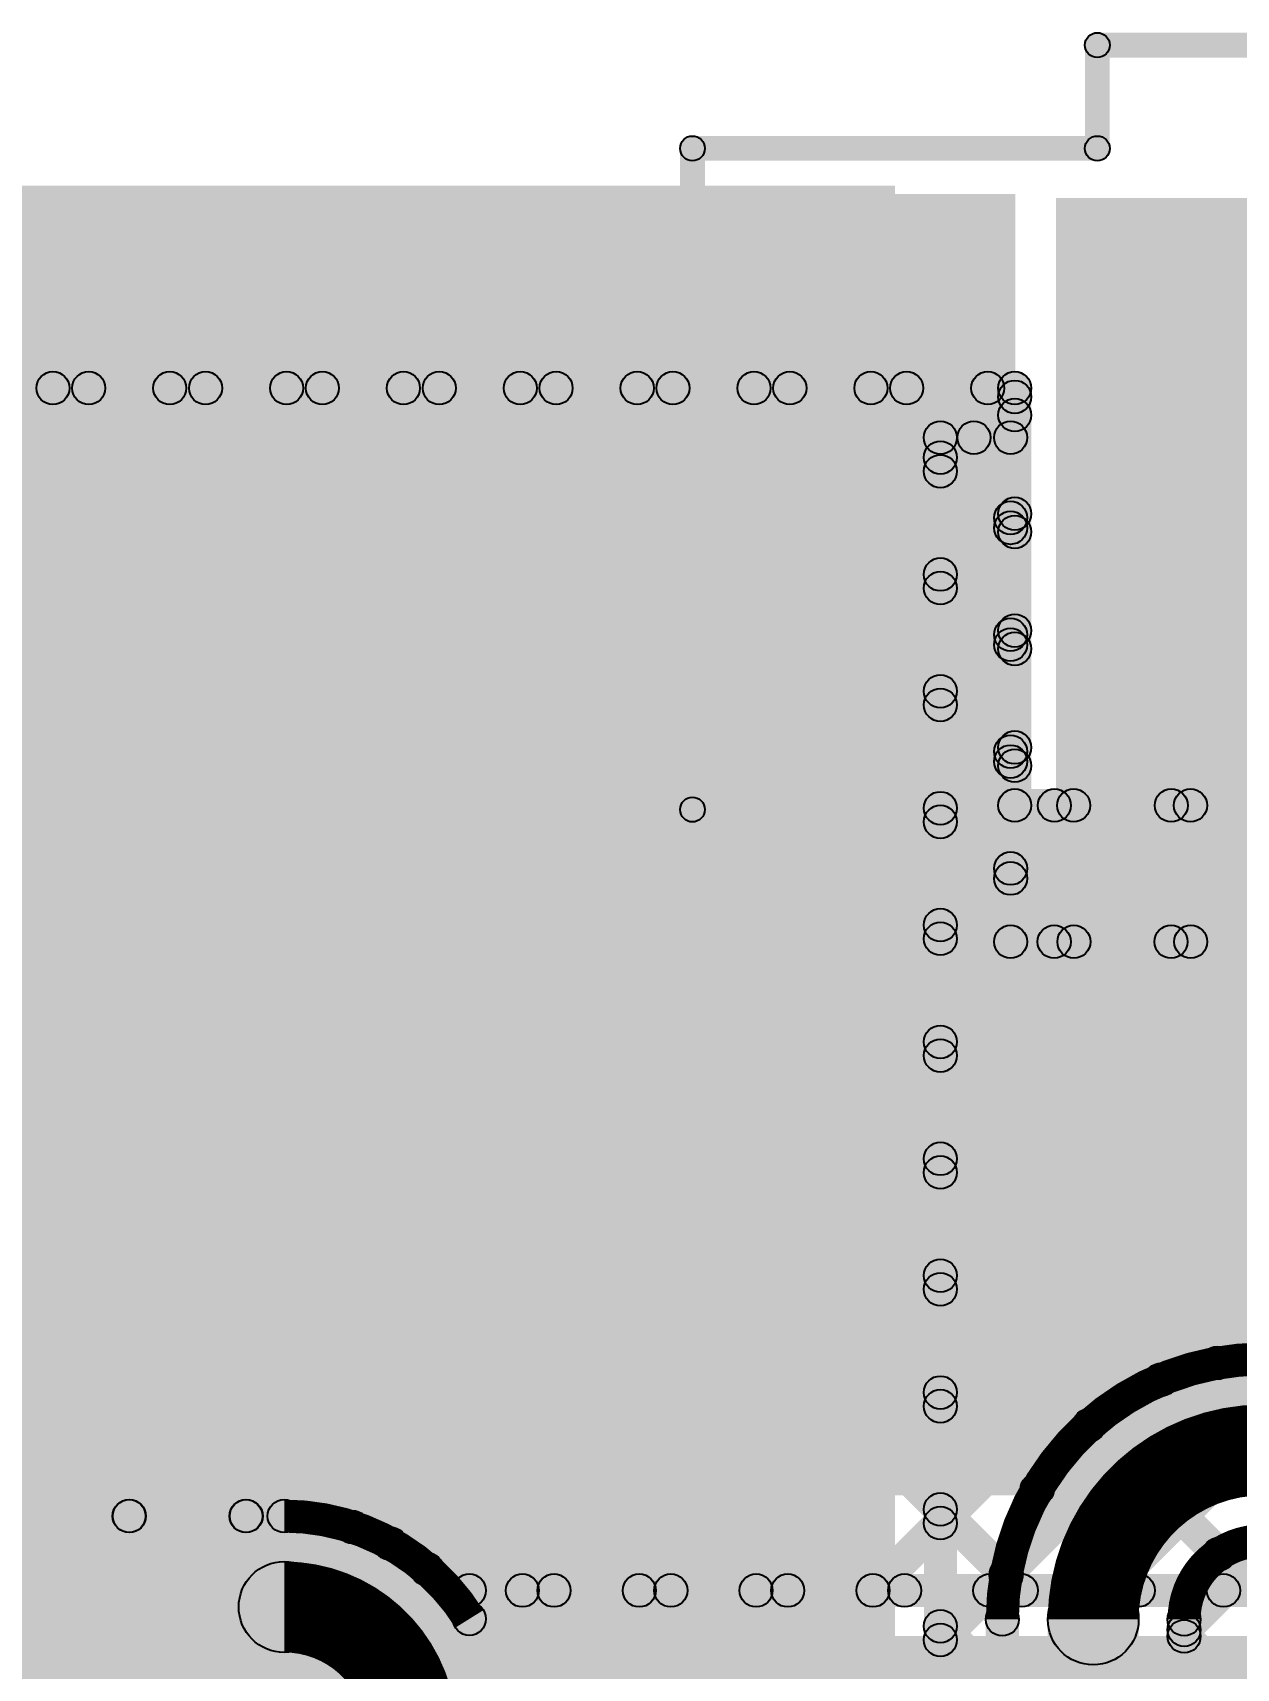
# Model space of a CAD drawing. Header units: millimetres. Extents: x -0.24 to 2.5, y 0 to 2.55.
# Drawn here: x 0.5203 to 0.8116, y 2.1502 to 2.546 of the extents above; entities that cross this region are included whole.
import ezdxf

# ---------------------------------------------------------------- set-up
doc = ezdxf.new("R2010")
doc.units = ezdxf.units.MM
doc.header["$MEASUREMENT"] = 0
for name, color, linetype in [('BottomLayer', 5, 'Continuous'), ('BottomPaste', 16, 'Continuous'), ('BottomSolder', 6, 'Continuous'), ('TopLayer', 1, 'Continuous'), ('TopOverlay', 2, 'Continuous'), ('TopPaste', 8, 'Continuous'), ('TopSolder', 216, 'Continuous'), ('ViaHoleLayer', 16, 'Continuous')]:
    doc.layers.add(name, color=color, linetype=linetype)

# ---------------------------------------------------------------- blocks, each defined once
blk = doc.blocks.new('RES_0805_B_48')
at = {"layer": 'BottomLayer'}
for points in [[(-0.06, 0.025), (-0.02, 0.025), (-0.02, -0.025), (-0.06, -0.025)], [(0.02, 0.025), (0.06, 0.025), (0.06, -0.025), (0.02, -0.025)]]:
    blk.add_hatch(color=5, dxfattribs=at).paths.add_polyline_path(points)
at = {"layer": 'BottomPaste'}
for points in [[(-0.06, 0.025), (-0.02, 0.025), (-0.02, -0.025), (-0.06, -0.025)], [(0.02, 0.025), (0.06, 0.025), (0.06, -0.025), (0.02, -0.025)]]:
    blk.add_hatch(color=16, dxfattribs=at).paths.add_polyline_path(points)
at = {"layer": 'BottomSolder'}
for points in [[(-0.064, 0.029), (-0.016, 0.029), (-0.016, -0.029), (-0.064, -0.029)], [(0.016, 0.029), (0.064, 0.029), (0.064, -0.029), (0.016, -0.029)]]:
    blk.add_hatch(color=6, dxfattribs=at).paths.add_polyline_path(points)
blk = doc.blocks.new('KSS221GLFS_101')
at = {"layer": 'TopLayer'}
for points in [[(-0.14076, 0.065), (-0.07383, 0.065), (-0.07383, -0.065), (-0.14076, -0.065)], [(0.07383, 0.065), (0.14076, 0.065), (0.14076, -0.065), (0.07383, -0.065)]]:
    blk.add_hatch(color=1, dxfattribs=at).paths.add_polyline_path(points)
at = {"layer": 'TopOverlay'}
h = blk.add_hatch(color=2, dxfattribs=at)
edge = h.paths.add_edge_path()
edge.add_arc((-0.148, 0.08), 0.003, 0, 360)
h = blk.add_hatch(color=2, dxfattribs=at)
edge = h.paths.add_edge_path()
edge.add_arc((-0.148, 0.08), 0.003, 0, 360)
for points in [[(-0.151, 0.08), (-0.145, 0.08), (-0.145, -0.079), (-0.151, -0.079)], [(0.148, 0.083), (0.148, 0.077), (-0.148, 0.077), (-0.148, 0.083)], [(0.145, 0.08), (0.151, 0.08), (0.151, -0.08), (0.145, -0.08)], [(-0.05, -0.076), (-0.05, -0.082), (-0.148, -0.082), (-0.148, -0.076)], [(-0.053, -0.079), (-0.047, -0.079), (-0.047, -0.105), (-0.053, -0.105)], [(0.148, -0.077), (0.148, -0.083), (0.05, -0.083), (0.05, -0.077)], [(0.047, -0.08), (0.053, -0.08), (0.053, -0.105), (0.047, -0.105)], [(0.05, -0.102), (0.05, -0.108), (-0.05, -0.108), (-0.05, -0.102)]]:
    blk.add_hatch(color=2, dxfattribs=at).paths.add_polyline_path(points)
h = blk.add_hatch(color=2, dxfattribs=at)
edge = h.paths.add_edge_path()
edge.add_arc((0.148, 0.08), 0.003, 0, 360)
h = blk.add_hatch(color=2, dxfattribs=at)
edge = h.paths.add_edge_path()
edge.add_arc((0.148, 0.08), 0.003, 0, 360)
h = blk.add_hatch(color=2, dxfattribs=at)
edge = h.paths.add_edge_path()
edge.add_arc((-0.148, -0.079), 0.003, 0, 360)
h = blk.add_hatch(color=2, dxfattribs=at)
edge = h.paths.add_edge_path()
edge.add_arc((-0.148, -0.079), 0.003, 0, 360)
h = blk.add_hatch(color=2, dxfattribs=at)
edge = h.paths.add_edge_path()
edge.add_arc((-0.05, -0.079), 0.003, 0, 360)
h = blk.add_hatch(color=2, dxfattribs=at)
edge = h.paths.add_edge_path()
edge.add_arc((-0.05, -0.079), 0.003, 0, 360)
h = blk.add_hatch(color=2, dxfattribs=at)
edge = h.paths.add_edge_path()
edge.add_arc((0.05, -0.08), 0.003, 0, 360)
h = blk.add_hatch(color=2, dxfattribs=at)
edge = h.paths.add_edge_path()
edge.add_arc((0.05, -0.08), 0.003, 0, 360)
h = blk.add_hatch(color=2, dxfattribs=at)
edge = h.paths.add_edge_path()
edge.add_arc((0.148, -0.08), 0.003, 0, 360)
h = blk.add_hatch(color=2, dxfattribs=at)
edge = h.paths.add_edge_path()
edge.add_arc((0.148, -0.08), 0.003, 0, 360)
h = blk.add_hatch(color=2, dxfattribs=at)
edge = h.paths.add_edge_path()
edge.add_arc((-0.05, -0.105), 0.003, 0, 360)
h = blk.add_hatch(color=2, dxfattribs=at)
edge = h.paths.add_edge_path()
edge.add_arc((-0.05, -0.105), 0.003, 0, 360)
h = blk.add_hatch(color=2, dxfattribs=at)
edge = h.paths.add_edge_path()
edge.add_arc((0.05, -0.105), 0.003, 0, 360)
h = blk.add_hatch(color=2, dxfattribs=at)
edge = h.paths.add_edge_path()
edge.add_arc((0.05, -0.105), 0.003, 0, 360)
at = {"layer": 'TopPaste'}
for points in [[(-0.14076, 0.065), (-0.07383, 0.065), (-0.07383, -0.065), (-0.14076, -0.065)], [(0.07383, 0.065), (0.14076, 0.065), (0.14076, -0.065), (0.07383, -0.065)]]:
    blk.add_hatch(color=8, dxfattribs=at).paths.add_polyline_path(points)
at = {"layer": 'TopSolder'}
for points in [[(-0.14476, 0.069), (-0.06983, 0.069), (-0.06983, -0.069), (-0.14476, -0.069)], [(0.06983, 0.069), (0.14476, 0.069), (0.14476, -0.069), (0.06983, -0.069)]]:
    blk.add_hatch(color=216, dxfattribs=at).paths.add_polyline_path(points)
at = {"layer": 'TopOverlay'}
for centre in [(-0.148, 0.08), (-0.148, 0.08), (0.148, 0.08), (0.148, 0.08), (-0.148, -0.079), (-0.148, -0.079), (-0.05, -0.079), (-0.05, -0.079), (0.05, -0.08), (0.05, -0.08), (0.148, -0.08), (0.148, -0.08), (-0.05, -0.105), (-0.05, -0.105), (0.05, -0.105), (0.05, -0.105)]:
    blk.add_circle(centre, 0.003, dxfattribs=at)

msp = doc.modelspace()

# ---------------------------------------------------------------- hatches: boundary and pattern name
at = {"layer": 'BottomLayer'}
for points in [[(0.349, 2.105), (0.729, 2.105), (0.729, 2.509), (0.349, 2.509)], [(0.768, 2.337), (1.036, 2.337), (1.036, 2.506), (0.768, 2.506)], [(0.74283, 2.43705), (0.73717, 2.4427), (0.7453, 2.45083), (0.75095, 2.44517)], [(0.74, 2.444), (0.74, 2.452), (0.757, 2.452), (0.757, 2.444)], [(0.744, 2.094), (0.736, 2.094), (0.736, 2.448), (0.744, 2.448)], [(0.761, 2.326), (0.753, 2.326), (0.753, 2.448), (0.761, 2.448)], [(0.73717, 2.44035), (0.74283, 2.446), (0.75983, 2.429), (0.75417, 2.42335)], [(0.74283, 2.40876), (0.73717, 2.41442), (0.75417, 2.43142), (0.75983, 2.42576)], [(0.73717, 2.41206), (0.74283, 2.41772), (0.75983, 2.40072), (0.75417, 2.39506)], [(0.74283, 2.38048), (0.73717, 2.38613), (0.75417, 2.40313), (0.75983, 2.39748)], [(0.73717, 2.38378), (0.74283, 2.38944), (0.75983, 2.37244), (0.75417, 2.36678)], [(0.74283, 2.35219), (0.73717, 2.35785), (0.75417, 2.37485), (0.75983, 2.36919)], [(0.73717, 2.35549), (0.74283, 2.36115), (0.75983, 2.34415), (0.75417, 2.33849)], [(0.74283, 2.32391), (0.73717, 2.32957), (0.75417, 2.34657), (0.75983, 2.34091)], [(0.73717, 2.32721), (0.74283, 2.33287), (0.84787, 2.22783), (0.84221, 2.22217)], [(0.74283, 2.21077), (0.73717, 2.21643), (0.84957, 2.32883), (0.85523, 2.32317)], [(0.74283, 2.23906), (0.73717, 2.24471), (0.82129, 2.32883), (0.82694, 2.32317)], [(0.74283, 2.18249), (0.73717, 2.18814), (0.87786, 2.32883), (0.88351, 2.32317)], [(0.74283, 2.29562), (0.73717, 2.30128), (0.76472, 2.32883), (0.77038, 2.32317)], [(0.74283, 2.26734), (0.73717, 2.273), (0.793, 2.32883), (0.79866, 2.32317)], [(0.757, 2.322), (0.757, 2.33), (0.858, 2.33), (0.858, 2.322)], [(0.76949, 2.32317), (0.77515, 2.32883), (0.87615, 2.22783), (0.87049, 2.22217)], [(0.79778, 2.32317), (0.80344, 2.32883), (0.90444, 2.22783), (0.89878, 2.22217)], [(0.80983, 2.2212), (0.80417, 2.22686), (0.90614, 2.32883), (0.9118, 2.32317)], [(0.73717, 2.29893), (0.74283, 2.30458), (0.81959, 2.22782), (0.81394, 2.22216)], [(0.73717, 2.27064), (0.74283, 2.2763), (0.79628, 2.22285), (0.79062, 2.21719)], [(0.73717, 2.24236), (0.74283, 2.24801), (0.77895, 2.21189), (0.77329, 2.20624)], [(0.73717, 2.21407), (0.74283, 2.21973), (0.76625, 2.1963), (0.7606, 2.19065)], [(0.73717, 2.18579), (0.74283, 2.19144), (0.75874, 2.17553), (0.75309, 2.16987)], [(0.80183, 2.15663), (0.79617, 2.16229), (0.81771, 2.18383), (0.82337, 2.17817)], [(0.80458, 2.17495), (0.81024, 2.1806), (0.90042, 2.09042), (0.89476, 2.08476)], [(0.74283, 2.1542), (0.73717, 2.15986), (0.75314, 2.17583), (0.7588, 2.17017)], [(0.73717, 2.1575), (0.74283, 2.16316), (0.75783, 2.14816), (0.75217, 2.1425)], [(0.759, 2.098), (0.751, 2.098), (0.751, 2.162), (0.759, 2.162)], [(0.788, 2.098), (0.766, 2.098), (0.766, 2.162), (0.788, 2.162)], [(0.803, 2.098), (0.795, 2.098), (0.795, 2.162), (0.803, 2.162)], [(0.79617, 2.15507), (0.80183, 2.16073), (0.85479, 2.10777), (0.84914, 2.10211)]]:
    msp.add_hatch(color=5, dxfattribs=at).paths.add_polyline_path(points)
h = msp.add_hatch(color=5, dxfattribs=at)
edge = h.paths.add_edge_path()
edge.add_arc((0.786, 2.486), 0.01181, 0, 360)
h = msp.add_hatch(color=5, dxfattribs=at)
edge = h.paths.add_edge_path()
edge.add_arc((0.812, 2.486), 0.01181, 0, 360)
h = msp.add_hatch(color=5, dxfattribs=at)
edge = h.paths.add_edge_path()
edge.add_arc((0.74, 2.448), 0.004, 0, 360)
h = msp.add_hatch(color=5, dxfattribs=at)
edge = h.paths.add_edge_path()
edge.add_arc((0.74, 2.448), 0.004, 0, 360)
h = msp.add_hatch(color=5, dxfattribs=at)
edge = h.paths.add_edge_path()
edge.add_arc((0.74813, 2.448), 0.004, 0, 360)
h = msp.add_hatch(color=5, dxfattribs=at)
edge = h.paths.add_edge_path()
edge.add_arc((0.757, 2.448), 0.004, 0, 360)
h = msp.add_hatch(color=5, dxfattribs=at)
edge = h.paths.add_edge_path()
edge.add_arc((0.757, 2.448), 0.004, 0, 360)
h = msp.add_hatch(color=5, dxfattribs=at)
edge = h.paths.add_edge_path()
edge.add_arc((0.74, 2.44318), 0.004, 0, 360)
h = msp.add_hatch(color=5, dxfattribs=at)
edge = h.paths.add_edge_path()
edge.add_arc((0.74, 2.43987), 0.004, 0, 360)
h = msp.add_hatch(color=5, dxfattribs=at)
edge = h.paths.add_edge_path()
edge.add_arc((0.757, 2.42859), 0.004, 0, 360)
h = msp.add_hatch(color=5, dxfattribs=at)
edge = h.paths.add_edge_path()
edge.add_arc((0.757, 2.42618), 0.004, 0, 360)
h = msp.add_hatch(color=5, dxfattribs=at)
edge = h.paths.add_edge_path()
edge.add_arc((0.74, 2.41489), 0.004, 0, 360)
h = msp.add_hatch(color=5, dxfattribs=at)
edge = h.paths.add_edge_path()
edge.add_arc((0.74, 2.41159), 0.004, 0, 360)
h = msp.add_hatch(color=5, dxfattribs=at)
edge = h.paths.add_edge_path()
edge.add_arc((0.757, 2.40031), 0.004, 0, 360)
h = msp.add_hatch(color=5, dxfattribs=at)
edge = h.paths.add_edge_path()
edge.add_arc((0.757, 2.39789), 0.004, 0, 360)
h = msp.add_hatch(color=5, dxfattribs=at)
edge = h.paths.add_edge_path()
edge.add_arc((0.74, 2.38661), 0.004, 0, 360)
h = msp.add_hatch(color=5, dxfattribs=at)
edge = h.paths.add_edge_path()
edge.add_arc((0.74, 2.38331), 0.004, 0, 360)
h = msp.add_hatch(color=5, dxfattribs=at)
edge = h.paths.add_edge_path()
edge.add_arc((0.757, 2.37202), 0.004, 0, 360)
h = msp.add_hatch(color=5, dxfattribs=at)
edge = h.paths.add_edge_path()
edge.add_arc((0.757, 2.36961), 0.004, 0, 360)
h = msp.add_hatch(color=5, dxfattribs=at)
edge = h.paths.add_edge_path()
edge.add_arc((0.74, 2.35832), 0.004, 0, 360)
h = msp.add_hatch(color=5, dxfattribs=at)
edge = h.paths.add_edge_path()
edge.add_arc((0.74, 2.35502), 0.004, 0, 360)
h = msp.add_hatch(color=5, dxfattribs=at)
edge = h.paths.add_edge_path()
edge.add_arc((0.757, 2.34374), 0.004, 0, 360)
h = msp.add_hatch(color=5, dxfattribs=at)
edge = h.paths.add_edge_path()
edge.add_arc((0.757, 2.34132), 0.004, 0, 360)
h = msp.add_hatch(color=5, dxfattribs=at)
edge = h.paths.add_edge_path()
edge.add_arc((0.74, 2.33004), 0.004, 0, 360)
h = msp.add_hatch(color=5, dxfattribs=at)
edge = h.paths.add_edge_path()
edge.add_arc((0.74, 2.32674), 0.004, 0, 360)
h = msp.add_hatch(color=5, dxfattribs=at)
edge = h.paths.add_edge_path()
edge.add_arc((0.757, 2.326), 0.004, 0, 360)
h = msp.add_hatch(color=5, dxfattribs=at)
edge = h.paths.add_edge_path()
edge.add_arc((0.757, 2.326), 0.004, 0, 360)
h = msp.add_hatch(color=5, dxfattribs=at)
edge = h.paths.add_edge_path()
edge.add_arc((0.76755, 2.326), 0.004, 0, 360)
h = msp.add_hatch(color=5, dxfattribs=at)
edge = h.paths.add_edge_path()
edge.add_arc((0.77232, 2.326), 0.004, 0, 360)
h = msp.add_hatch(color=5, dxfattribs=at)
edge = h.paths.add_edge_path()
edge.add_arc((0.79583, 2.326), 0.004, 0, 360)
h = msp.add_hatch(color=5, dxfattribs=at)
edge = h.paths.add_edge_path()
edge.add_arc((0.80061, 2.326), 0.004, 0, 360)
h = msp.add_hatch(color=5, dxfattribs=at)
edge = h.paths.add_edge_path()
edge.add_arc((0.755, 2.30222), 0.01181, 0, 360)
h = msp.add_hatch(color=5, dxfattribs=at)
edge = h.paths.add_edge_path()
edge.add_arc((0.79, 2.30211), 0.01181, 0, 360)
h = msp.add_hatch(color=5, dxfattribs=at)
edge = h.paths.add_edge_path()
edge.add_arc((0.74, 2.30175), 0.004, 0, 360)
h = msp.add_hatch(color=5, dxfattribs=at)
edge = h.paths.add_edge_path()
edge.add_arc((0.74, 2.29845), 0.004, 0, 360)
h = msp.add_hatch(color=5, dxfattribs=at)
edge = h.paths.add_edge_path()
edge.add_arc((0.755, 2.269), 0.01181, 0, 360)
h = msp.add_hatch(color=5, dxfattribs=at)
edge = h.paths.add_edge_path()
edge.add_arc((0.79, 2.27011), 0.01181, 0, 360)
h = msp.add_hatch(color=5, dxfattribs=at)
edge = h.paths.add_edge_path()
edge.add_arc((0.74, 2.27347), 0.004, 0, 360)
h = msp.add_hatch(color=5, dxfattribs=at)
edge = h.paths.add_edge_path()
edge.add_arc((0.74, 2.27017), 0.004, 0, 360)
h = msp.add_hatch(color=5, dxfattribs=at)
edge = h.paths.add_edge_path()
edge.add_arc((0.74, 2.24519), 0.004, 0, 360)
h = msp.add_hatch(color=5, dxfattribs=at)
edge = h.paths.add_edge_path()
edge.add_arc((0.79, 2.23689), 0.01181, 0, 360)
h = msp.add_hatch(color=5, dxfattribs=at)
edge = h.paths.add_edge_path()
edge.add_arc((0.74, 2.24188), 0.004, 0, 360)
h = msp.add_hatch(color=5, dxfattribs=at)
edge = h.paths.add_edge_path()
edge.add_arc((0.755, 2.23578), 0.01181, 0, 360)
h = msp.add_hatch(color=5, dxfattribs=at)
edge = h.paths.add_edge_path()
edge.add_arc((0.807, 2.22403), 0.004, 0, 360)
h = msp.add_hatch(color=5, dxfattribs=at)
edge = h.paths.add_edge_path()
edge.add_arc((0.74, 2.2169), 0.004, 0, 360)
h = msp.add_hatch(color=5, dxfattribs=at)
edge = h.paths.add_edge_path()
edge.add_arc((0.79345, 2.22002), 0.004, 0, 360)
h = msp.add_hatch(color=5, dxfattribs=at)
edge = h.paths.add_edge_path()
edge.add_arc((0.74, 2.2136), 0.004, 0, 360)
h = msp.add_hatch(color=5, dxfattribs=at)
edge = h.paths.add_edge_path()
edge.add_arc((0.77612, 2.20906), 0.004, 0, 360)
h = msp.add_hatch(color=5, dxfattribs=at)
edge = h.paths.add_edge_path()
edge.add_arc((0.818, 2.203), 0.011, 0, 360)
h = msp.add_hatch(color=5, dxfattribs=at)
edge = h.paths.add_edge_path()
edge.add_arc((0.818, 2.203), 0.011, 0, 360)
h = msp.add_hatch(color=5, dxfattribs=at)
edge = h.paths.add_edge_path()
edge.add_arc((0.76343, 2.19347), 0.004, 0, 360)
h = msp.add_hatch(color=5, dxfattribs=at)
edge = h.paths.add_edge_path()
edge.add_arc((0.74, 2.18862), 0.004, 0, 360)
h = msp.add_hatch(color=5, dxfattribs=at)
edge = h.paths.add_edge_path()
edge.add_arc((0.74, 2.18532), 0.004, 0, 360)
h = msp.add_hatch(color=5, dxfattribs=at)
edge = h.paths.add_edge_path()
edge.add_arc((0.80741, 2.17778), 0.004, 0, 360)
h = msp.add_hatch(color=5, dxfattribs=at)
edge = h.paths.add_edge_path()
edge.add_arc((0.75592, 2.1727), 0.004, 0, 360)
h = msp.add_hatch(color=5, dxfattribs=at)
edge = h.paths.add_edge_path()
edge.add_arc((0.75597, 2.173), 0.004, 0, 360)
h = msp.add_hatch(color=5, dxfattribs=at)
edge = h.paths.add_edge_path()
edge.add_arc((0.777, 2.162), 0.011, 0, 360)
h = msp.add_hatch(color=5, dxfattribs=at)
edge = h.paths.add_edge_path()
edge.add_arc((0.777, 2.162), 0.011, 0, 360)
h = msp.add_hatch(color=5, dxfattribs=at)
edge = h.paths.add_edge_path()
edge.add_arc((0.755, 2.162), 0.004, 0, 360)
h = msp.add_hatch(color=5, dxfattribs=at)
edge = h.paths.add_edge_path()
edge.add_arc((0.755, 2.162), 0.004, 0, 360)
h = msp.add_hatch(color=5, dxfattribs=at)
edge = h.paths.add_edge_path()
edge.add_arc((0.799, 2.162), 0.004, 0, 360)
h = msp.add_hatch(color=5, dxfattribs=at)
edge = h.paths.add_edge_path()
edge.add_arc((0.799, 2.162), 0.004, 0, 360)
h = msp.add_hatch(color=5, dxfattribs=at)
edge = h.paths.add_edge_path()
edge.add_arc((0.74, 2.16033), 0.004, 0, 360)
h = msp.add_hatch(color=5, dxfattribs=at)
edge = h.paths.add_edge_path()
edge.add_arc((0.799, 2.15946), 0.004, 0, 360)
h = msp.add_hatch(color=5, dxfattribs=at)
edge = h.paths.add_edge_path()
edge.add_arc((0.799, 2.1579), 0.004, 0, 360)
h = msp.add_hatch(color=5, dxfattribs=at)
edge = h.paths.add_edge_path()
edge.add_arc((0.74, 2.15703), 0.004, 0, 360)
at = {"layer": 'BottomSolder'}
h = msp.add_hatch(color=6, dxfattribs=at)
edge = h.paths.add_edge_path()
edge.add_arc((0.786, 2.486), 0.01581, 0, 360)
h = msp.add_hatch(color=6, dxfattribs=at)
edge = h.paths.add_edge_path()
edge.add_arc((0.812, 2.486), 0.01581, 0, 360)
h = msp.add_hatch(color=6, dxfattribs=at)
edge = h.paths.add_edge_path()
edge.add_arc((0.755, 2.30222), 0.01581, 0, 360)
h = msp.add_hatch(color=6, dxfattribs=at)
edge = h.paths.add_edge_path()
edge.add_arc((0.79, 2.30211), 0.01581, 0, 360)
h = msp.add_hatch(color=6, dxfattribs=at)
edge = h.paths.add_edge_path()
edge.add_arc((0.825, 2.30322), 0.01581, 0, 360)
h = msp.add_hatch(color=6, dxfattribs=at)
edge = h.paths.add_edge_path()
edge.add_arc((0.755, 2.269), 0.01581, 0, 360)
h = msp.add_hatch(color=6, dxfattribs=at)
edge = h.paths.add_edge_path()
edge.add_arc((0.79, 2.27011), 0.01581, 0, 360)
h = msp.add_hatch(color=6, dxfattribs=at)
edge = h.paths.add_edge_path()
edge.add_arc((0.825, 2.27), 0.01581, 0, 360)
h = msp.add_hatch(color=6, dxfattribs=at)
edge = h.paths.add_edge_path()
edge.add_arc((0.79, 2.23689), 0.01581, 0, 360)
h = msp.add_hatch(color=6, dxfattribs=at)
edge = h.paths.add_edge_path()
edge.add_arc((0.825, 2.23678), 0.01581, 0, 360)
h = msp.add_hatch(color=6, dxfattribs=at)
edge = h.paths.add_edge_path()
edge.add_arc((0.755, 2.23578), 0.01581, 0, 360)
at = {"layer": 'TopLayer'}
for points in [[(0.531, 2.331), (0.754, 2.331), (0.754, 2.506), (0.531, 2.506)], [(0.769, 2.37), (1.025, 2.37), (1.025, 2.505), (0.769, 2.505)], [(0.056, 2.456), (0.056, 2.464), (0.758, 2.464), (0.758, 2.456)], [(0.26368, 2.18417), (0.25802, 2.18983), (0.53102, 2.46283), (0.53668, 2.45717)], [(0.2678, 2.45717), (0.27345, 2.46283), (0.54645, 2.18983), (0.5408, 2.18417)], [(0.29196, 2.18417), (0.28631, 2.18983), (0.55931, 2.46283), (0.56496, 2.45717)], [(0.32025, 2.18417), (0.31459, 2.18983), (0.58759, 2.46283), (0.59325, 2.45717)], [(0.34853, 2.18417), (0.34288, 2.18983), (0.61588, 2.46283), (0.62153, 2.45717)], [(0.37682, 2.18417), (0.37116, 2.18983), (0.64416, 2.46283), (0.64982, 2.45717)], [(0.4051, 2.18417), (0.39944, 2.18983), (0.67244, 2.46283), (0.6781, 2.45717)], [(0.40922, 2.45717), (0.41488, 2.46283), (0.70588, 2.17183), (0.70022, 2.16617)], [(0.43339, 2.18417), (0.42773, 2.18983), (0.70073, 2.46283), (0.70639, 2.45717)], [(0.4375, 2.45717), (0.44316, 2.46283), (0.73416, 2.17183), (0.7285, 2.16617)], [(0.46167, 2.18417), (0.45601, 2.18983), (0.72901, 2.46283), (0.73467, 2.45717)], [(0.46579, 2.45717), (0.47144, 2.46283), (0.76244, 2.17183), (0.75679, 2.16617)], [(0.49407, 2.45717), (0.49973, 2.46283), (0.79073, 2.17183), (0.78507, 2.16617)], [(0.52236, 2.45717), (0.52801, 2.46283), (0.81901, 2.17183), (0.81336, 2.16617)], [(0.55064, 2.45717), (0.5563, 2.46283), (0.91684, 2.10229), (0.91118, 2.09663)], [(0.57893, 2.45717), (0.58458, 2.46283), (0.94096, 2.10645), (0.93531, 2.10079)], [(0.60721, 2.45717), (0.61287, 2.46283), (0.96726, 2.10843), (0.9616, 2.10278)], [(0.63549, 2.45717), (0.64115, 2.46283), (0.99383, 2.11015), (0.98817, 2.10449)], [(0.66378, 2.45717), (0.66944, 2.46283), (0.76083, 2.37144), (0.75517, 2.36578)], [(0.69206, 2.45717), (0.69772, 2.46283), (0.76083, 2.39972), (0.75517, 2.39406)], [(0.72035, 2.45717), (0.726, 2.46283), (0.76083, 2.428), (0.75517, 2.42235)], [(0.74863, 2.45717), (0.75429, 2.46283), (0.76083, 2.45629), (0.75517, 2.45063)], [(0.48995, 2.18417), (0.4843, 2.18983), (0.75517, 2.4607), (0.76083, 2.45505)], [(0.762, 2.359), (0.754, 2.359), (0.754, 2.46), (0.762, 2.46)], [(0.51824, 2.18417), (0.51258, 2.18983), (0.75517, 2.43242), (0.76083, 2.42676)], [(0.43415, 2.40395), (0.43981, 2.40961), (0.67759, 2.17183), (0.67194, 2.16617)], [(0.54652, 2.18417), (0.54087, 2.18983), (0.75517, 2.40413), (0.76083, 2.39848)], [(0.42733, 2.38249), (0.43299, 2.38815), (0.64931, 2.17183), (0.64365, 2.16617)], [(0.57481, 2.18417), (0.56915, 2.18983), (0.75517, 2.37585), (0.76083, 2.37019)], [(0.41252, 2.36902), (0.41817, 2.37468), (0.60969, 2.18316), (0.60404, 2.1775)], [(0.38885, 2.3644), (0.39451, 2.37006), (0.57474, 2.18983), (0.56908, 2.18417)], [(0.60046, 2.18154), (0.5948, 2.1872), (0.76943, 2.36183), (0.77509, 2.35617)], [(0.61853, 2.17132), (0.61287, 2.17698), (0.79772, 2.36183), (0.80338, 2.35617)], [(0.64166, 2.16617), (0.636, 2.17183), (0.826, 2.36183), (0.83166, 2.35617)], [(0.66994, 2.16617), (0.66429, 2.17183), (0.85429, 2.36183), (0.85994, 2.35617)], [(0.69823, 2.16617), (0.69257, 2.17183), (0.88257, 2.36183), (0.88823, 2.35617)], [(0.72651, 2.16617), (0.72086, 2.17183), (0.91086, 2.36183), (0.91651, 2.35617)], [(0.7548, 2.16617), (0.74914, 2.17183), (0.93914, 2.36183), (0.9448, 2.35617)], [(0.758, 2.355), (0.758, 2.363), (1.036, 2.363), (1.036, 2.355)], [(0.76478, 2.35617), (0.77044, 2.36183), (1.01844, 2.11383), (1.01278, 2.10817)], [(0.78308, 2.16617), (0.77742, 2.17183), (0.96742, 2.36183), (0.97308, 2.35617)], [(0.79306, 2.35617), (0.79872, 2.36183), (1.04672, 2.11383), (1.04106, 2.10817)], [(0.81137, 2.16617), (0.80571, 2.17183), (0.99571, 2.36183), (1.00137, 2.35617)], [(0.104, 2.192), (1.195, 2.192), (1.195, 2.355), (0.104, 2.355)], [(0.25114, 2.183), (0.25114, 2.191), (0.58117, 2.191), (0.58117, 2.183)], [(0.25114, 2.154), (0.25114, 2.176), (0.58117, 2.176), (0.58117, 2.154)], [(0.626, 2.165), (0.626, 2.173), (0.829, 2.173), (0.829, 2.165)], [(0.63, 2.16212), (0.622, 2.16212), (0.622, 2.169), (0.63, 2.169)], [(0.637, 2.008), (0.818, 2.008), (0.818, 2.158), (0.637, 2.158)]]:
    msp.add_hatch(color=1, dxfattribs=at).paths.add_polyline_path(points)
h = msp.add_hatch(color=1, dxfattribs=at)
edge = h.paths.add_edge_path()
edge.add_arc((0.786, 2.486), 0.01181, 0, 360)
h = msp.add_hatch(color=1, dxfattribs=at)
edge = h.paths.add_edge_path()
edge.add_arc((0.812, 2.486), 0.01181, 0, 360)
h = msp.add_hatch(color=1, dxfattribs=at)
edge = h.paths.add_edge_path()
edge.add_arc((0.52519, 2.46), 0.004, 0, 360)
h = msp.add_hatch(color=1, dxfattribs=at)
edge = h.paths.add_edge_path()
edge.add_arc((0.53385, 2.46), 0.004, 0, 360)
h = msp.add_hatch(color=1, dxfattribs=at)
edge = h.paths.add_edge_path()
edge.add_arc((0.55347, 2.46), 0.004, 0, 360)
h = msp.add_hatch(color=1, dxfattribs=at)
edge = h.paths.add_edge_path()
edge.add_arc((0.56214, 2.46), 0.004, 0, 360)
h = msp.add_hatch(color=1, dxfattribs=at)
edge = h.paths.add_edge_path()
edge.add_arc((0.58175, 2.46), 0.004, 0, 360)
h = msp.add_hatch(color=1, dxfattribs=at)
edge = h.paths.add_edge_path()
edge.add_arc((0.59042, 2.46), 0.004, 0, 360)
h = msp.add_hatch(color=1, dxfattribs=at)
edge = h.paths.add_edge_path()
edge.add_arc((0.61004, 2.46), 0.004, 0, 360)
h = msp.add_hatch(color=1, dxfattribs=at)
edge = h.paths.add_edge_path()
edge.add_arc((0.6187, 2.46), 0.004, 0, 360)
h = msp.add_hatch(color=1, dxfattribs=at)
edge = h.paths.add_edge_path()
edge.add_arc((0.63832, 2.46), 0.004, 0, 360)
h = msp.add_hatch(color=1, dxfattribs=at)
edge = h.paths.add_edge_path()
edge.add_arc((0.64699, 2.46), 0.004, 0, 360)
h = msp.add_hatch(color=1, dxfattribs=at)
edge = h.paths.add_edge_path()
edge.add_arc((0.66661, 2.46), 0.004, 0, 360)
h = msp.add_hatch(color=1, dxfattribs=at)
edge = h.paths.add_edge_path()
edge.add_arc((0.67527, 2.46), 0.004, 0, 360)
h = msp.add_hatch(color=1, dxfattribs=at)
edge = h.paths.add_edge_path()
edge.add_arc((0.69489, 2.46), 0.004, 0, 360)
h = msp.add_hatch(color=1, dxfattribs=at)
edge = h.paths.add_edge_path()
edge.add_arc((0.70356, 2.46), 0.004, 0, 360)
h = msp.add_hatch(color=1, dxfattribs=at)
edge = h.paths.add_edge_path()
edge.add_arc((0.72318, 2.46), 0.004, 0, 360)
h = msp.add_hatch(color=1, dxfattribs=at)
edge = h.paths.add_edge_path()
edge.add_arc((0.73184, 2.46), 0.004, 0, 360)
h = msp.add_hatch(color=1, dxfattribs=at)
edge = h.paths.add_edge_path()
edge.add_arc((0.75146, 2.46), 0.004, 0, 360)
h = msp.add_hatch(color=1, dxfattribs=at)
edge = h.paths.add_edge_path()
edge.add_arc((0.758, 2.46), 0.004, 0, 360)
h = msp.add_hatch(color=1, dxfattribs=at)
edge = h.paths.add_edge_path()
edge.add_arc((0.758, 2.46), 0.004, 0, 360)
h = msp.add_hatch(color=1, dxfattribs=at)
edge = h.paths.add_edge_path()
edge.add_arc((0.758, 2.45787), 0.004, 0, 360)
h = msp.add_hatch(color=1, dxfattribs=at)
edge = h.paths.add_edge_path()
edge.add_arc((0.758, 2.45346), 0.004, 0, 360)
h = msp.add_hatch(color=1, dxfattribs=at)
edge = h.paths.add_edge_path()
edge.add_arc((0.758, 2.42959), 0.004, 0, 360)
h = msp.add_hatch(color=1, dxfattribs=at)
edge = h.paths.add_edge_path()
edge.add_arc((0.758, 2.42518), 0.004, 0, 360)
h = msp.add_hatch(color=1, dxfattribs=at)
edge = h.paths.add_edge_path()
edge.add_arc((0.758, 2.40131), 0.004, 0, 360)
h = msp.add_hatch(color=1, dxfattribs=at)
edge = h.paths.add_edge_path()
edge.add_arc((0.758, 2.39689), 0.004, 0, 360)
h = msp.add_hatch(color=1, dxfattribs=at)
edge = h.paths.add_edge_path()
edge.add_arc((0.758, 2.37302), 0.004, 0, 360)
h = msp.add_hatch(color=1, dxfattribs=at)
edge = h.paths.add_edge_path()
edge.add_arc((0.758, 2.36861), 0.004, 0, 360)
h = msp.add_hatch(color=1, dxfattribs=at)
edge = h.paths.add_edge_path()
edge.add_arc((0.758, 2.359), 0.004, 0, 360)
h = msp.add_hatch(color=1, dxfattribs=at)
edge = h.paths.add_edge_path()
edge.add_arc((0.758, 2.359), 0.004, 0, 360)
h = msp.add_hatch(color=1, dxfattribs=at)
edge = h.paths.add_edge_path()
edge.add_arc((0.76761, 2.359), 0.004, 0, 360)
h = msp.add_hatch(color=1, dxfattribs=at)
edge = h.paths.add_edge_path()
edge.add_arc((0.77226, 2.359), 0.004, 0, 360)
h = msp.add_hatch(color=1, dxfattribs=at)
edge = h.paths.add_edge_path()
edge.add_arc((0.79589, 2.359), 0.004, 0, 360)
h = msp.add_hatch(color=1, dxfattribs=at)
edge = h.paths.add_edge_path()
edge.add_arc((0.80055, 2.359), 0.004, 0, 360)
h = msp.add_hatch(color=1, dxfattribs=at)
edge = h.paths.add_edge_path()
edge.add_arc((0.755, 2.30222), 0.01181, 0, 360)
h = msp.add_hatch(color=1, dxfattribs=at)
edge = h.paths.add_edge_path()
edge.add_arc((0.79, 2.30211), 0.01181, 0, 360)
h = msp.add_hatch(color=1, dxfattribs=at)
edge = h.paths.add_edge_path()
edge.add_arc((0.755, 2.269), 0.01181, 0, 360)
h = msp.add_hatch(color=1, dxfattribs=at)
edge = h.paths.add_edge_path()
edge.add_arc((0.79, 2.27011), 0.01181, 0, 360)
h = msp.add_hatch(color=1, dxfattribs=at)
edge = h.paths.add_edge_path()
edge.add_arc((0.79, 2.23689), 0.01181, 0, 360)
h = msp.add_hatch(color=1, dxfattribs=at)
edge = h.paths.add_edge_path()
edge.add_arc((0.755, 2.23578), 0.01181, 0, 360)
h = msp.add_hatch(color=1, dxfattribs=at)
edge = h.paths.add_edge_path()
edge.add_arc((0.54363, 2.187), 0.004, 0, 360)
h = msp.add_hatch(color=1, dxfattribs=at)
edge = h.paths.add_edge_path()
edge.add_arc((0.54369, 2.187), 0.004, 0, 360)
h = msp.add_hatch(color=1, dxfattribs=at)
edge = h.paths.add_edge_path()
edge.add_arc((0.57191, 2.187), 0.004, 0, 360)
h = msp.add_hatch(color=1, dxfattribs=at)
edge = h.paths.add_edge_path()
edge.add_arc((0.57198, 2.187), 0.004, 0, 360)
h = msp.add_hatch(color=1, dxfattribs=at)
edge = h.paths.add_edge_path()
edge.add_arc((0.58117, 2.187), 0.004, 0, 360)
h = msp.add_hatch(color=1, dxfattribs=at)
edge = h.paths.add_edge_path()
edge.add_arc((0.58117, 2.187), 0.004, 0, 360)
h = msp.add_hatch(color=1, dxfattribs=at)
edge = h.paths.add_edge_path()
edge.add_arc((0.59763, 2.18437), 0.004, 0, 360)
h = msp.add_hatch(color=1, dxfattribs=at)
edge = h.paths.add_edge_path()
edge.add_arc((0.60687, 2.18033), 0.004, 0, 360)
h = msp.add_hatch(color=1, dxfattribs=at)
edge = h.paths.add_edge_path()
edge.add_arc((0.6157, 2.17415), 0.004, 0, 360)
h = msp.add_hatch(color=1, dxfattribs=at)
edge = h.paths.add_edge_path()
edge.add_arc((0.58117, 2.165), 0.011, 0, 360)
h = msp.add_hatch(color=1, dxfattribs=at)
edge = h.paths.add_edge_path()
edge.add_arc((0.58117, 2.165), 0.011, 0, 360)
h = msp.add_hatch(color=1, dxfattribs=at)
edge = h.paths.add_edge_path()
edge.add_arc((0.626, 2.169), 0.004, 0, 360)
h = msp.add_hatch(color=1, dxfattribs=at)
edge = h.paths.add_edge_path()
edge.add_arc((0.626, 2.169), 0.004, 0, 360)
h = msp.add_hatch(color=1, dxfattribs=at)
edge = h.paths.add_edge_path()
edge.add_arc((0.63883, 2.169), 0.004, 0, 360)
h = msp.add_hatch(color=1, dxfattribs=at)
edge = h.paths.add_edge_path()
edge.add_arc((0.64648, 2.169), 0.004, 0, 360)
h = msp.add_hatch(color=1, dxfattribs=at)
edge = h.paths.add_edge_path()
edge.add_arc((0.66712, 2.169), 0.004, 0, 360)
h = msp.add_hatch(color=1, dxfattribs=at)
edge = h.paths.add_edge_path()
edge.add_arc((0.67476, 2.169), 0.004, 0, 360)
h = msp.add_hatch(color=1, dxfattribs=at)
edge = h.paths.add_edge_path()
edge.add_arc((0.6954, 2.169), 0.004, 0, 360)
h = msp.add_hatch(color=1, dxfattribs=at)
edge = h.paths.add_edge_path()
edge.add_arc((0.70305, 2.169), 0.004, 0, 360)
h = msp.add_hatch(color=1, dxfattribs=at)
edge = h.paths.add_edge_path()
edge.add_arc((0.72368, 2.169), 0.004, 0, 360)
h = msp.add_hatch(color=1, dxfattribs=at)
edge = h.paths.add_edge_path()
edge.add_arc((0.73133, 2.169), 0.004, 0, 360)
h = msp.add_hatch(color=1, dxfattribs=at)
edge = h.paths.add_edge_path()
edge.add_arc((0.75197, 2.169), 0.004, 0, 360)
h = msp.add_hatch(color=1, dxfattribs=at)
edge = h.paths.add_edge_path()
edge.add_arc((0.75962, 2.169), 0.004, 0, 360)
h = msp.add_hatch(color=1, dxfattribs=at)
edge = h.paths.add_edge_path()
edge.add_arc((0.78025, 2.169), 0.004, 0, 360)
h = msp.add_hatch(color=1, dxfattribs=at)
edge = h.paths.add_edge_path()
edge.add_arc((0.7879, 2.169), 0.004, 0, 360)
h = msp.add_hatch(color=1, dxfattribs=at)
edge = h.paths.add_edge_path()
edge.add_arc((0.80854, 2.169), 0.004, 0, 360)
h = msp.add_hatch(color=1, dxfattribs=at)
edge = h.paths.add_edge_path()
edge.add_arc((0.626, 2.16212), 0.004, 0, 360)
h = msp.add_hatch(color=1, dxfattribs=at)
edge = h.paths.add_edge_path()
edge.add_arc((0.626, 2.16212), 0.004, 0, 360)
at = {"layer": 'TopSolder'}
h = msp.add_hatch(color=216, dxfattribs=at)
edge = h.paths.add_edge_path()
edge.add_arc((0.786, 2.486), 0.01581, 0, 360)
h = msp.add_hatch(color=216, dxfattribs=at)
edge = h.paths.add_edge_path()
edge.add_arc((0.812, 2.486), 0.01581, 0, 360)
h = msp.add_hatch(color=216, dxfattribs=at)
edge = h.paths.add_edge_path()
edge.add_arc((0.755, 2.30222), 0.01581, 0, 360)
h = msp.add_hatch(color=216, dxfattribs=at)
edge = h.paths.add_edge_path()
edge.add_arc((0.79, 2.30211), 0.01581, 0, 360)
h = msp.add_hatch(color=216, dxfattribs=at)
edge = h.paths.add_edge_path()
edge.add_arc((0.825, 2.30322), 0.01581, 0, 360)
h = msp.add_hatch(color=216, dxfattribs=at)
edge = h.paths.add_edge_path()
edge.add_arc((0.755, 2.269), 0.01581, 0, 360)
h = msp.add_hatch(color=216, dxfattribs=at)
edge = h.paths.add_edge_path()
edge.add_arc((0.79, 2.27011), 0.01581, 0, 360)
h = msp.add_hatch(color=216, dxfattribs=at)
edge = h.paths.add_edge_path()
edge.add_arc((0.825, 2.27), 0.01581, 0, 360)
h = msp.add_hatch(color=216, dxfattribs=at)
edge = h.paths.add_edge_path()
edge.add_arc((0.79, 2.23689), 0.01581, 0, 360)
h = msp.add_hatch(color=216, dxfattribs=at)
edge = h.paths.add_edge_path()
edge.add_arc((0.825, 2.23678), 0.01581, 0, 360)
h = msp.add_hatch(color=216, dxfattribs=at)
edge = h.paths.add_edge_path()
edge.add_arc((0.755, 2.23578), 0.01581, 0, 360)
at = {"layer": 'ViaHoleLayer'}
h = msp.add_hatch(color=16, dxfattribs=at)
edge = h.paths.add_edge_path()
edge.add_arc((0.786, 2.486), 0.00787, 0, 360)
h = msp.add_hatch(color=16, dxfattribs=at)
edge = h.paths.add_edge_path()
edge.add_arc((0.812, 2.486), 0.00787, 0, 360)
h = msp.add_hatch(color=16, dxfattribs=at)
edge = h.paths.add_edge_path()
edge.add_arc((0.755, 2.30222), 0.00787, 0, 360)
h = msp.add_hatch(color=16, dxfattribs=at)
edge = h.paths.add_edge_path()
edge.add_arc((0.79, 2.30211), 0.00787, 0, 360)
h = msp.add_hatch(color=16, dxfattribs=at)
edge = h.paths.add_edge_path()
edge.add_arc((0.755, 2.269), 0.00787, 0, 360)
h = msp.add_hatch(color=16, dxfattribs=at)
edge = h.paths.add_edge_path()
edge.add_arc((0.79, 2.27011), 0.00787, 0, 360)
h = msp.add_hatch(color=16, dxfattribs=at)
edge = h.paths.add_edge_path()
edge.add_arc((0.79, 2.23689), 0.00787, 0, 360)
h = msp.add_hatch(color=16, dxfattribs=at)
edge = h.paths.add_edge_path()
edge.add_arc((0.755, 2.23578), 0.00787, 0, 360)

# ---------------------------------------------------------------- linework, layer by layer
at = {"layer": 'BottomLayer'}
for points, const_width in [([(0.755, 2.162, -0.414214), (0.818, 2.225)], 0.008), ([(0.777, 2.162, -0.414214), (0.818, 2.203)], 0.022), ([(0.799, 2.162, -0.414214), (0.818, 2.181)], 0.008)]:
    msp.add_lwpolyline(points, format="xyb", dxfattribs=dict(at, const_width=const_width))
for centre, radius in [((0.74, 2.448), 0.004), ((0.74, 2.448), 0.004), ((0.74813, 2.448), 0.004), ((0.757, 2.448), 0.004), ((0.757, 2.448), 0.004), ((0.74, 2.44318), 0.004), ((0.74, 2.43987), 0.004), ((0.757, 2.42859), 0.004), ((0.757, 2.42618), 0.004), ((0.74, 2.41489), 0.004), ((0.74, 2.41159), 0.004), ((0.757, 2.40031), 0.004), ((0.757, 2.39789), 0.004), ((0.74, 2.38661), 0.004), ((0.74, 2.38331), 0.004), ((0.757, 2.37202), 0.004), ((0.757, 2.36961), 0.004), ((0.74, 2.35832), 0.004), ((0.74, 2.35502), 0.004), ((0.757, 2.34374), 0.004), ((0.757, 2.34132), 0.004), ((0.74, 2.33004), 0.004), ((0.74, 2.32674), 0.004), ((0.757, 2.326), 0.004), ((0.757, 2.326), 0.004), ((0.76755, 2.326), 0.004), ((0.77232, 2.326), 0.004), ((0.79583, 2.326), 0.004), ((0.80061, 2.326), 0.004), ((0.74, 2.30175), 0.004), ((0.74, 2.29845), 0.004), ((0.74, 2.27347), 0.004), ((0.74, 2.27017), 0.004), ((0.74, 2.24519), 0.004), ((0.74, 2.24188), 0.004), ((0.807, 2.22403), 0.004), ((0.74, 2.2169), 0.004), ((0.79345, 2.22002), 0.004), ((0.74, 2.2136), 0.004), ((0.77612, 2.20906), 0.004), ((0.818, 2.203), 0.011), ((0.818, 2.203), 0.011), ((0.76343, 2.19347), 0.004), ((0.74, 2.18862), 0.004), ((0.74, 2.18532), 0.004), ((0.80741, 2.17778), 0.004), ((0.75592, 2.1727), 0.004), ((0.75597, 2.173), 0.004), ((0.777, 2.162), 0.011), ((0.777, 2.162), 0.011), ((0.755, 2.162), 0.004), ((0.755, 2.162), 0.004), ((0.799, 2.162), 0.004), ((0.799, 2.162), 0.004), ((0.74, 2.16033), 0.004), ((0.799, 2.15946), 0.004), ((0.799, 2.1579), 0.004), ((0.74, 2.15703), 0.004)]:
    msp.add_circle(centre, radius, dxfattribs=at)
at = {"layer": 'TopLayer'}
for points, const_width in [([(0.58117, 2.187, -0.258884), (0.626, 2.16212)], 0.008), ([(0.58117, 2.165, -0.414214), (0.612, 2.13417)], 0.022)]:
    msp.add_lwpolyline(points, format="xyb", dxfattribs=dict(at, const_width=const_width))
for centre, radius in [((0.52519, 2.46), 0.004), ((0.53385, 2.46), 0.004), ((0.55347, 2.46), 0.004), ((0.56214, 2.46), 0.004), ((0.58175, 2.46), 0.004), ((0.59042, 2.46), 0.004), ((0.61004, 2.46), 0.004), ((0.6187, 2.46), 0.004), ((0.63832, 2.46), 0.004), ((0.64699, 2.46), 0.004), ((0.66661, 2.46), 0.004), ((0.67527, 2.46), 0.004), ((0.69489, 2.46), 0.004), ((0.70356, 2.46), 0.004), ((0.72318, 2.46), 0.004), ((0.73184, 2.46), 0.004), ((0.75146, 2.46), 0.004), ((0.758, 2.46), 0.004), ((0.758, 2.46), 0.004), ((0.758, 2.45787), 0.004), ((0.758, 2.45346), 0.004), ((0.758, 2.42959), 0.004), ((0.758, 2.42518), 0.004), ((0.758, 2.40131), 0.004), ((0.758, 2.39689), 0.004), ((0.758, 2.37302), 0.004), ((0.758, 2.36861), 0.004), ((0.758, 2.359), 0.004), ((0.758, 2.359), 0.004), ((0.76761, 2.359), 0.004), ((0.77226, 2.359), 0.004), ((0.79589, 2.359), 0.004), ((0.80055, 2.359), 0.004), ((0.54363, 2.187), 0.004), ((0.54369, 2.187), 0.004), ((0.57191, 2.187), 0.004), ((0.57198, 2.187), 0.004), ((0.58117, 2.187), 0.004), ((0.58117, 2.187), 0.004), ((0.59763, 2.18437), 0.004), ((0.60687, 2.18033), 0.004), ((0.6157, 2.17415), 0.004), ((0.58117, 2.165), 0.011), ((0.58117, 2.165), 0.011), ((0.626, 2.169), 0.004), ((0.626, 2.169), 0.004), ((0.63883, 2.169), 0.004), ((0.64648, 2.169), 0.004), ((0.66712, 2.169), 0.004), ((0.67476, 2.169), 0.004), ((0.6954, 2.169), 0.004), ((0.70305, 2.169), 0.004), ((0.72368, 2.169), 0.004), ((0.73133, 2.169), 0.004), ((0.75197, 2.169), 0.004), ((0.75962, 2.169), 0.004), ((0.78025, 2.169), 0.004), ((0.7879, 2.169), 0.004), ((0.80854, 2.169), 0.004), ((0.626, 2.16212), 0.004), ((0.626, 2.16212), 0.004)]:
    msp.add_circle(centre, radius, dxfattribs=at)

# ---------------------------------------------------------------- block references
for name, p, rotation in [('KSS221GLFS_101', (0.828, 2.438), 180), ('RES_0805_B_48', (0.677, 2.092), 90)]:
    msp.add_blockref(name, p, dxfattribs=dict(rotation=rotation))

# ---------------------------------------------------------------- texts
at = {"layer": 'TopOverlay'}
msp.add_text('#', height=0.08, dxfattribs=at).set_placement((0.787, 2.07289))

doc.saveas('drawing.dxf')
